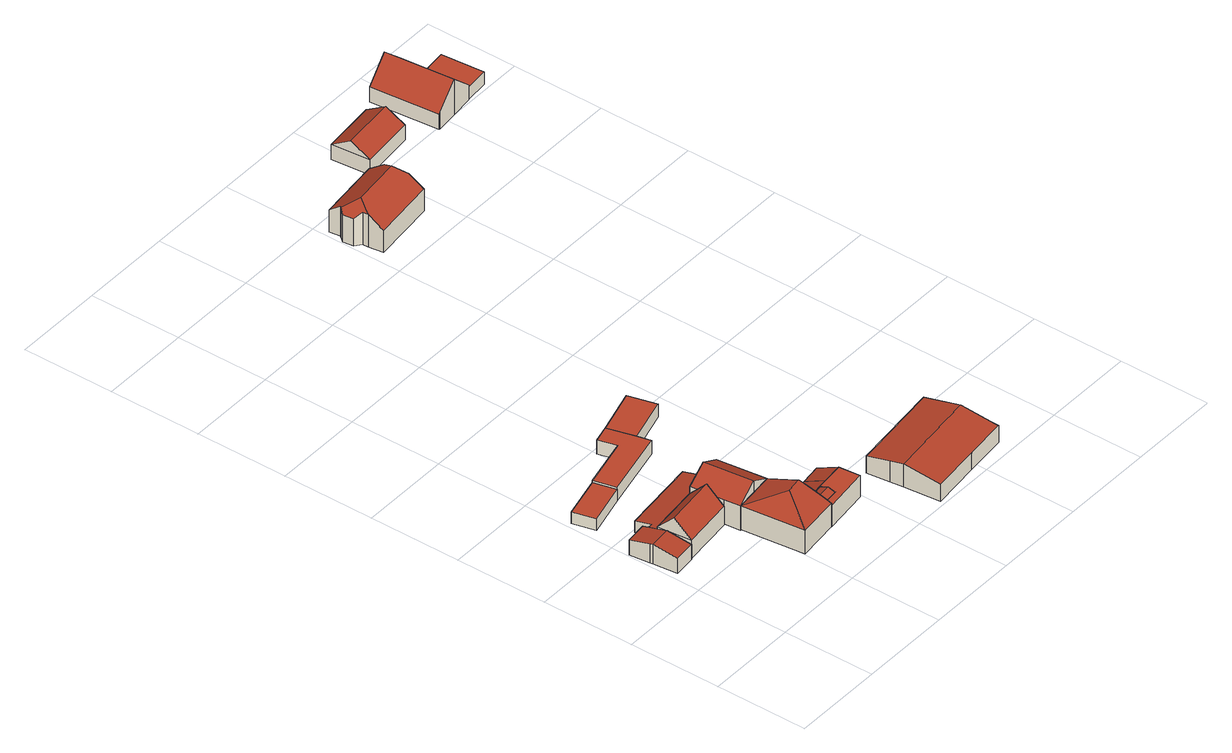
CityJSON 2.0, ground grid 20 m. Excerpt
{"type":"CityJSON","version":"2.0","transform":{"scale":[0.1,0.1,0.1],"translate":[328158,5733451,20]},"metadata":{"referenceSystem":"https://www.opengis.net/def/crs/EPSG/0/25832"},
"CityObjects":{
"building1":{"type":"Building","attributes":{"Geometrietyp2DReferenz":"3000","Gemeindeschluessel":"05170012","function":"31001_2720","roofType":"3100","measuredHeight":4.59},"address":[{"country":"Germany","locality":"Hamminkeln","thoroughfareNumber":"17","thoroughfareName":"Duisburger Straße"}],"geometry":[{"type":"Solid","lod":"2","boundaries":[[[[0,1,2,3]],[[4,5,1,0]],[[6,7,5,4]],[[8,9,7,6]],[[10,11,9,8]],[[12,13,11,10]],[[14,15,13,12]],[[16,17,15,14]],[[3,2,17,16]],[[3,16,14,0]],[[12,10,8,6,4,0,14]],[[1,5,7,9,11,13,15,17,2]]]],"semantics":{"surfaces":[{"type":"WallSurface"},{"type":"RoofSurface"},{"type":"GroundSurface"}],"values":[[0,0,0,0,0,0,0,0,0,1,1,2]]}}]},
"building2":{"type":"Building","attributes":{"Geometrietyp2DReferenz":"3000","Gemeindeschluessel":"05170012","function":"31001_2720","roofType":"3100","measuredHeight":8},"address":[{"country":"Germany","locality":"Hamminkeln","thoroughfareNumber":"17","thoroughfareName":"Duisburger Straße"}],"geometry":[{"type":"Solid","lod":"2","boundaries":[[[[18,19,20,21]],[[22,23,19,18]],[[24,25,23,22]],[[21,20,25,24]],[[18,26,22]],[[24,27,21]],[[21,27,26,18]],[[22,26,27,24]],[[19,23,25,20]]]],"semantics":{"surfaces":[{"type":"WallSurface"},{"type":"RoofSurface"},{"type":"GroundSurface"}],"values":[[0,0,0,0,0,0,1,1,2]]}}]},
"building3":{"type":"Building","attributes":{"Geometrietyp2DReferenz":"3000","Gemeindeschluessel":"05170012","function":"31001_2720","roofType":"1000","measuredHeight":2.74},"address":[{"country":"Germany","locality":"Hamminkeln","thoroughfareNumber":"17","thoroughfareName":"Duisburger Straße"}],"geometry":[{"type":"Solid","lod":"2","boundaries":[[[[28,29,30,31]],[[32,33,29,28]],[[34,35,33,32]],[[31,30,35,34]],[[32,28,31,34]],[[29,33,35,30]]]],"semantics":{"surfaces":[{"type":"WallSurface"},{"type":"RoofSurface"},{"type":"GroundSurface"}],"values":[[0,0,0,0,1,2]]}}]},
"building4":{"type":"Building","attributes":{"Geometrietyp2DReferenz":"3000","Gemeindeschluessel":"05170012","function":"31001_2720","roofType":"2100","measuredHeight":3.86},"address":[{"country":"Germany","locality":"Hamminkeln","thoroughfareNumber":"17","thoroughfareName":"Duisburger Straße"}],"geometry":[{"type":"Solid","lod":"2","boundaries":[[[[36,37,23,38]],[[39,40,37,36]],[[41,42,40,39]],[[43,44,42,41]],[[45,46,44,43]],[[47,25,46,45]],[[38,23,25,47]],[[45,43,41,39,36,38,47]],[[37,40,42,44,46,25,23]]]],"semantics":{"surfaces":[{"type":"WallSurface"},{"type":"RoofSurface"},{"type":"GroundSurface"}],"values":[[0,0,0,0,0,0,0,1,2]]}}]},
"building5":{"type":"Building","attributes":{"Geometrietyp2DReferenz":"3000","Gemeindeschluessel":"05170012","function":"31001_1210","roofType":"5000","measuredHeight":8.09},"address":[{"country":"Germany","locality":"Hamminkeln","thoroughfareNumber":"17","thoroughfareName":"Duisburger Straße"}],"geometry":[{"type":"Solid","lod":"2","boundaries":[[[[48,49,50,51]],[[52,53,49,48]],[[54,55,53,52]],[[56,57,55,54]],[[58,59,57,56]],[[60,61,59,58]],[[62,63,61,60]],[[51,50,63,62]],[[56,54,52,48,64]],[[48,51,64]],[[51,62,60,58,56,64]],[[49,53,55,57,59,61,63,50]]]],"semantics":{"surfaces":[{"type":"WallSurface"},{"type":"RoofSurface"},{"type":"GroundSurface"}],"values":[[0,0,0,0,0,0,0,0,1,1,1,2]]}}]},
"building6":{"type":"Building","attributes":{"Geometrietyp2DReferenz":"3000","Gemeindeschluessel":"05170012","function":"31001_2720","roofType":"3100","measuredHeight":8.31},"address":[{"country":"Germany","locality":"Hamminkeln","thoroughfareNumber":"17","thoroughfareName":"Duisburger Straße"}],"geometry":[{"type":"Solid","lod":"2","boundaries":[[[[48,65,66,67]],[[68,69,65,48]],[[70,71,69,68]],[[72,73,71,70]],[[74,75,73,72]],[[76,77,75,74]],[[52,78,77,76]],[[67,66,78,52]],[[70,68,48,67,72]],[[52,76,74,72,67]],[[65,69,71,73,75,77,78,66]]]],"semantics":{"surfaces":[{"type":"WallSurface"},{"type":"RoofSurface"},{"type":"GroundSurface"}],"values":[[0,0,0,0,0,0,0,0,1,1,2]]}}]},
"building7":{"type":"Building","attributes":{"Geometrietyp2DReferenz":"3000","Gemeindeschluessel":"05170012","function":"31001_2463","roofType":"1000","measuredHeight":3.15},"address":[{"country":"Germany","locality":"Hamminkeln","thoroughfareNumber":"17","thoroughfareName":"Duisburger Straße"}],"geometry":[{"type":"Solid","lod":"2","boundaries":[[[[79,80,81,82]],[[83,84,80,79]],[[85,86,84,83]],[[87,88,86,85]],[[89,90,88,87]],[[91,92,90,89]],[[82,81,92,91]],[[89,87,85,83,79,82,91]],[[80,84,86,88,90,92,81]]]],"semantics":{"surfaces":[{"type":"WallSurface"},{"type":"RoofSurface"},{"type":"GroundSurface"}],"values":[[0,0,0,0,0,0,0,1,2]]}}]},
"building8":{"type":"Building","attributes":{"Geometrietyp2DReferenz":"3000","Gemeindeschluessel":"05170012","function":"31001_2720","roofType":"3100","measuredHeight":5.44},"address":[{"country":"Germany","locality":"Hamminkeln","thoroughfareNumber":"17","thoroughfareName":"Duisburger Straße"}],"geometry":[{"type":"Solid","lod":"2","boundaries":[[[[93,61,94,95]],[[96,59,61,93]],[[97,98,59,96]],[[95,94,98,97]],[[93,99,96]],[[97,100,95]],[[95,100,99,93]],[[96,99,100,97]],[[61,59,98,94]]]],"semantics":{"surfaces":[{"type":"WallSurface"},{"type":"RoofSurface"},{"type":"GroundSurface"}],"values":[[0,0,0,0,0,0,1,1,2]]}}]},
"building9":{"type":"Building","attributes":{"Geometrietyp2DReferenz":"3000","Gemeindeschluessel":"05170012","function":"31001_2720","roofType":"2100","measuredHeight":4.93},"address":[{"country":"Germany","locality":"Hamminkeln","thoroughfareNumber":"17","thoroughfareName":"Duisburger Straße"}],"geometry":[{"type":"Solid","lod":"2","boundaries":[[[[101,102,103,104]],[[105,106,102,101]],[[107,108,106,105]],[[109,110,108,107]],[[104,103,110,109]],[[107,105,101,104,109]],[[102,106,108,110,103]]]],"semantics":{"surfaces":[{"type":"WallSurface"},{"type":"RoofSurface"},{"type":"GroundSurface"}],"values":[[0,0,0,0,0,1,2]]}}]},
"building10":{"type":"Building","attributes":{"Geometrietyp2DReferenz":"3000","Gemeindeschluessel":"05170012","function":"31001_2720","roofType":"1000","measuredHeight":4.97},"address":[{"country":"Germany","locality":"Hamminkeln","thoroughfareNumber":"17","thoroughfareName":"Duisburger Straße"}],"geometry":[{"type":"Solid","lod":"2","boundaries":[[[[109,110,111,112]],[[107,108,110,109]],[[113,114,108,107]],[[115,116,114,113]],[[117,118,116,115]],[[119,120,118,117]],[[112,111,120,119]],[[117,115,113,107,109,112,119]],[[110,108,114,116,118,120,111]]]],"semantics":{"surfaces":[{"type":"WallSurface"},{"type":"RoofSurface"},{"type":"GroundSurface"}],"values":[[0,0,0,0,0,0,0,1,2]]}}]},
"building11":{"type":"Building","attributes":{"Geometrietyp2DReferenz":"3000","Gemeindeschluessel":"05170012","function":"31001_2720","roofType":"2100","measuredHeight":4.93},"address":[{"country":"Germany","locality":"Hamminkeln","thoroughfareNumber":"17","thoroughfareName":"Duisburger Straße"}],"geometry":[{"type":"Solid","lod":"2","boundaries":[[[[105,106,108,107]],[[121,122,106,105]],[[113,114,122,121]],[[107,108,114,113]],[[121,105,107,113]],[[106,122,114,108]]]],"semantics":{"surfaces":[{"type":"WallSurface"},{"type":"RoofSurface"},{"type":"GroundSurface"}],"values":[[0,0,0,0,1,2]]}}]},
"building12":{"type":"Building","attributes":{"Geometrietyp2DReferenz":"3000","Gemeindeschluessel":"05170012","function":"31001_2720","roofType":"1000","measuredHeight":3.06},"address":[{"country":"Germany","locality":"Hamminkeln","thoroughfareNumber":"17","thoroughfareName":"Duisburger Straße"}],"geometry":[{"type":"Solid","lod":"2","boundaries":[[[[123,124,125,126]],[[127,86,124,123]],[[128,84,86,127]],[[126,125,84,128]],[[127,123,126,128]],[[124,86,84,125]]]],"semantics":{"surfaces":[{"type":"WallSurface"},{"type":"RoofSurface"},{"type":"GroundSurface"}],"values":[[0,0,0,0,1,2]]}}]},
"building13":{"type":"Building","attributes":{"Geometrietyp2DReferenz":"3000","Gemeindeschluessel":"05170012","function":"31001_2720","roofType":"3100","measuredHeight":5.47},"address":[{"country":"Germany","locality":"Hamminkeln","thoroughfareNumber":"17","thoroughfareName":"Duisburger Straße"}],"geometry":[{"type":"Solid","lod":"2","boundaries":[[[[129,130,131,132]],[[133,134,130,129]],[[135,136,134,133]],[[137,138,136,135]],[[139,140,138,137]],[[141,142,140,139]],[[143,144,142,141]],[[145,146,144,143]],[[132,131,146,145]],[[141,139,137,135,143]],[[133,129,132,145,143,135]],[[130,134,136,138,140,142,144,146,131]]]],"semantics":{"surfaces":[{"type":"WallSurface"},{"type":"RoofSurface"},{"type":"GroundSurface"}],"values":[[0,0,0,0,0,0,0,0,0,1,1,2]]}}]},
"building14":{"type":"Building","attributes":{"Geometrietyp2DReferenz":"3000","Gemeindeschluessel":"05170012","function":"31001_1210","roofType":"3300","measuredHeight":9.29},"address":[{"country":"Germany","locality":"Hamminkeln","thoroughfareNumber":"15","thoroughfareName":"Duisburger Straße"}],"geometry":[{"type":"Solid","lod":"2","boundaries":[[[[147,148,149,150]],[[151,152,148,147]],[[153,154,152,151]],[[155,156,154,153]],[[157,158,156,155]],[[159,160,158,157]],[[161,162,160,159]],[[163,164,162,161]],[[165,166,164,163]],[[167,168,166,165]],[[169,170,168,167]],[[150,149,170,169]],[[171,150,169,167,165,172]],[[165,163,172]],[[172,163,161,159,157,155,171]],[[155,153,151,147,150,171]],[[148,152,154,156,158,160,162,164,166,168,170,149]]]],"semantics":{"surfaces":[{"type":"WallSurface"},{"type":"RoofSurface"},{"type":"GroundSurface"}],"values":[[0,0,0,0,0,0,0,0,0,0,0,0,1,1,1,1,2]]}}]},
"building15":{"type":"Building","attributes":{"Geometrietyp2DReferenz":"3000","Gemeindeschluessel":"05170012","function":"31001_2720","roofType":"3100","measuredHeight":6.11},"address":[{"country":"Germany","locality":"Hamminkeln","thoroughfareNumber":"15","thoroughfareName":"Duisburger Straße"}],"geometry":[{"type":"Solid","lod":"2","boundaries":[[[[173,174,175,176]],[[177,178,174,173]],[[179,180,178,177]],[[176,175,180,179]],[[173,181,177]],[[179,182,176]],[[176,182,181,173]],[[177,181,182,179]],[[174,178,180,175]]]],"semantics":{"surfaces":[{"type":"WallSurface"},{"type":"RoofSurface"},{"type":"GroundSurface"}],"values":[[0,0,0,0,0,0,1,1,2]]}}]},
"building16":{"type":"Building","attributes":{"Geometrietyp2DReferenz":"3000","Gemeindeschluessel":"05170012","function":"31001_2720","roofType":"3100","measuredHeight":8.21},"address":[{"country":"Germany","locality":"Hamminkeln","thoroughfareNumber":"15","thoroughfareName":"Duisburger Straße"}],"geometry":[{"type":"Solid","lod":"2","boundaries":[[[[183,184,185,186]],[[187,188,184,183]],[[189,190,188,187]],[[191,192,190,189]],[[193,194,192,191]],[[195,196,194,193]],[[197,198,196,195]],[[186,185,198,197]],[[197,195,193,191,186]],[[189,187,183,186,191]],[[184,188,190,192,194,196,198,185]]]],"semantics":{"surfaces":[{"type":"WallSurface"},{"type":"RoofSurface"},{"type":"GroundSurface"}],"values":[[0,0,0,0,0,0,0,0,1,1,2]]}}]},
"building17":{"type":"Building","attributes":{"Geometrietyp2DReferenz":"3000","Gemeindeschluessel":"05170012","function":"31001_2720","roofType":"1000","measuredHeight":2.92},"address":[{"country":"Germany","locality":"Hamminkeln","thoroughfareNumber":"15","thoroughfareName":"Duisburger Straße"}],"geometry":[{"type":"Solid","lod":"2","boundaries":[[[[199,200,201,202]],[[203,204,200,199]],[[205,206,204,203]],[[202,201,206,205]],[[203,199,202,205]],[[200,204,206,201]]]],"semantics":{"surfaces":[{"type":"WallSurface"},{"type":"RoofSurface"},{"type":"GroundSurface"}],"values":[[0,0,0,0,1,2]]}}]}
},
"vertices":[
[11,312,48],[11,312,2],[17,260,2],[17,260,37],[10,318,47],[10,318,2],[5,363,37],[5,363,2],[52,368,37],[52,368,2],[54,357,39],[54,357,2],[56,338,43],[56,338,2],[58,317,48],[58,317,2],[64,265,37],[64,265,2],
[64,265,47],[64,265,4],[178,278,4],[178,278,47],[56,338,47],[56,338,4],[170,351,47],[170,351,4],[60,302,84],[174,315,84],
[115,476,30],[115,476,3],[103,524,3],[103,524,30],[24,453,30],[24,453,3],[12,502,30],[12,502,3],
[54,357,38],[54,357,4],[56,338,42],[65,358,38],[65,358,4],[61,394,30],[61,394,4],[229,413,30],[229,413,4],[235,358,42],[235,358,4],[170,351,42],
[182,243,63],[182,243,8],[198,106,8],[198,106,63],[275,254,63],[275,254,8],[279,211,79],[279,211,8],[282,186,89],[282,186,8],[285,164,81],[285,164,8],[289,132,68],[289,132,8],[290,117,63],[290,117,8],[246,181,89],
[182,243,6],[228,249,6],[228,249,89],[178,278,63],[178,278,6],[170,351,63],[170,351,6],[216,356,89],[216,356,6],[235,358,78],[235,358,6],[262,361,63],[262,361,6],[275,254,6],
[201,590,34],[201,590,2],[212,550,2],[212,550,34],[239,600,34],[239,600,2],[255,540,34],[255,540,2],[262,510,34],[262,510,2],[115,476,34],[115,476,2],[103,524,34],[103,524,2],
[289,132,55],[327,136,8],[327,136,55],[285,164,55],[323,169,55],[323,169,8],[287,148,62],[325,152,62],
[279,211,35],[279,211,7],[285,164,7],[285,164,57],[337,217,35],[337,217,7],[342,171,57],[342,171,7],[323,169,57],[323,169,7],
[327,136,7],[327,136,57],[387,176,57],[387,176,7],[392,130,57],[392,130,7],[290,117,57],[290,117,7],[289,132,57],[289,132,7],
[382,223,35],[382,223,7],
[354,567,33],[354,567,2],[338,628,2],[338,628,33],[255,540,33],[239,600,33],
[577,16,48],[577,16,9],[670,26,9],[670,26,48],[470,4,48],[470,4,9],[461,83,63],[461,83,9],[458,112,58],[458,112,9],[452,162,48],[452,162,9],[652,185,48],[652,185,9],[661,106,63],[661,106,9],[668,43,51],[668,43,9],
[410,1292,88],[410,1292,13],[411,1281,13],[411,1281,88],[397,1303,76],[397,1303,13],[394,1326,76],[394,1326,13],[402,1336,84],[402,1336,13],[405,1340,82],[405,1340,13],[402,1364,64],[402,1364,13],[542,1380,64],[542,1380,13],[546,1348,87],[546,1348,13],[552,1296,87],[552,1296,13],[556,1264,64],[556,1264,13],[415,1248,64],[415,1248,13],[426,1308,106],[532,1320,106],
[581,1408,46],[581,1408,11],[700,1419,11],[700,1419,46],[573,1492,46],[573,1492,11],[692,1503,46],[692,1503,11],[577,1450,72],[696,1461,72],
[765,1389,50],[765,1389,11],[813,1394,11],[813,1394,93],[762,1389,46],[762,1389,11],[748,1539,46],[748,1539,11],[798,1544,93],[798,1544,11],[849,1549,46],[849,1549,11],[855,1492,46],[855,1492,11],[863,1399,46],[863,1399,11],
[916,1404,41],[916,1404,12],[908,1498,12],[908,1498,41],[863,1399,41],[863,1399,12],[855,1492,41],[855,1492,12]
]}
